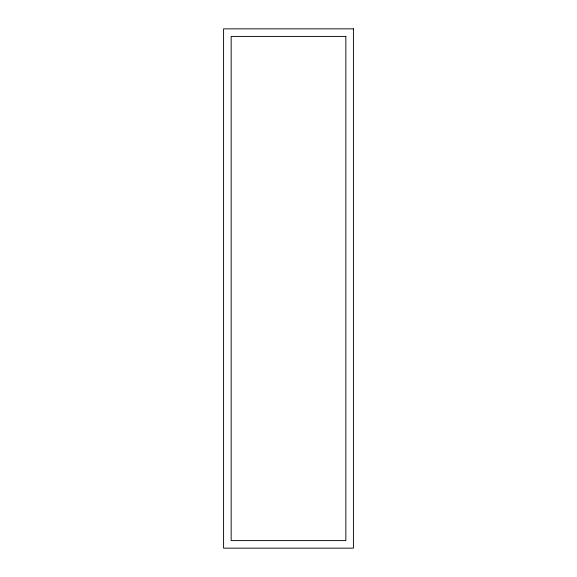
<?xml version="1.0" encoding="UTF-8"?>
<svg xmlns="http://www.w3.org/2000/svg" width="577" height="577" viewBox="0 0 577 577"><rect width="100%" height="100%" fill="white"/><g stroke="black" fill="none" stroke-linecap="round" stroke-linejoin="round"><path stroke-width="0.87" d="M353.412 28.85L223.587 28.85L223.587 548.15L353.412 548.15L353.412 28.85M345.847 36.416L231.153 36.416L231.153 540.591L345.847 540.591L345.847 36.416"/></g></svg>
